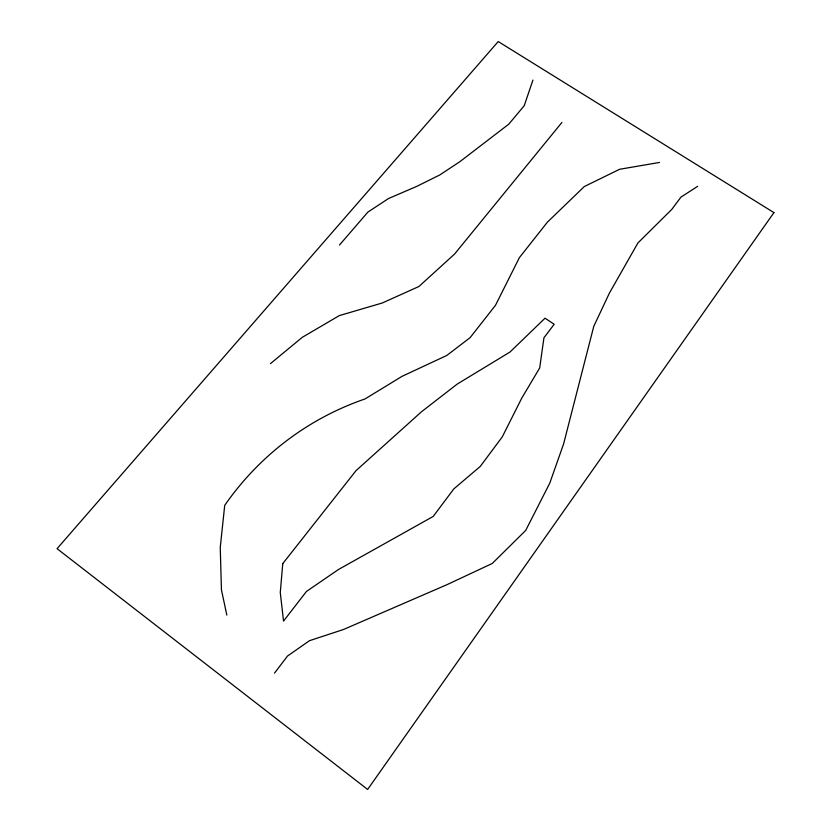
<?xml version="1.0" encoding="UTF-8"?>
<svg xmlns="http://www.w3.org/2000/svg" width="831" height="831" viewBox="0 0 831 831"><rect width="100%" height="100%" fill="white"/><g stroke="black" fill="none" stroke-linecap="round" stroke-linejoin="round"><path stroke-width="1.25" d="M532.931 80.077L524.216 105.724L508.78 124.172L459.782 161.744L439.838 174.915L416.809 186.362L388.565 198.505L367.873 212.113L339.484 245.01M274.51 673.11L287.536 656.023L309.475 640.691L343.463 629.514L447.275 584.536L492.253 563.48L525.68 530.458L549.738 483.227L563.574 444.034L593.76 326.375L609.372 293.166L637.928 242.953L671.801 209.381L680.921 197.144L697.656 186.31M561.922 122.427L454.567 254.047L418.928 286.498L382.333 302.972L339.297 315.614L302.235 337.344L270.439 363.656M659.44 162.461L619.583 169.285L584.286 186.56L547.39 222.178L519.406 257.62L495.463 305.341L470.117 337.635L446.808 355.45L402.09 376.318L364.954 398.984A293.572 286.446 73.5 0 0 224.713 505.362L220.246 547.463L221.441 589.844L226.832 615.106M282.769 563.615L280.276 592.534L283.537 621.089L306.421 591.475L338.435 569.526L433.2 516.435L453.788 488.94L480.297 466.388L502.246 436.929L521.764 398.132L539.683 367.977L543.941 337.77L554.173 324.267L545.043 318.19L509.943 352.074L457.268 384.047L421.452 411.802L356.063 470.606L282.769 563.615M773.941 212.611L367.634 789.45L57.059 548.678L498.226 41.55L773.941 212.611"/></g></svg>
